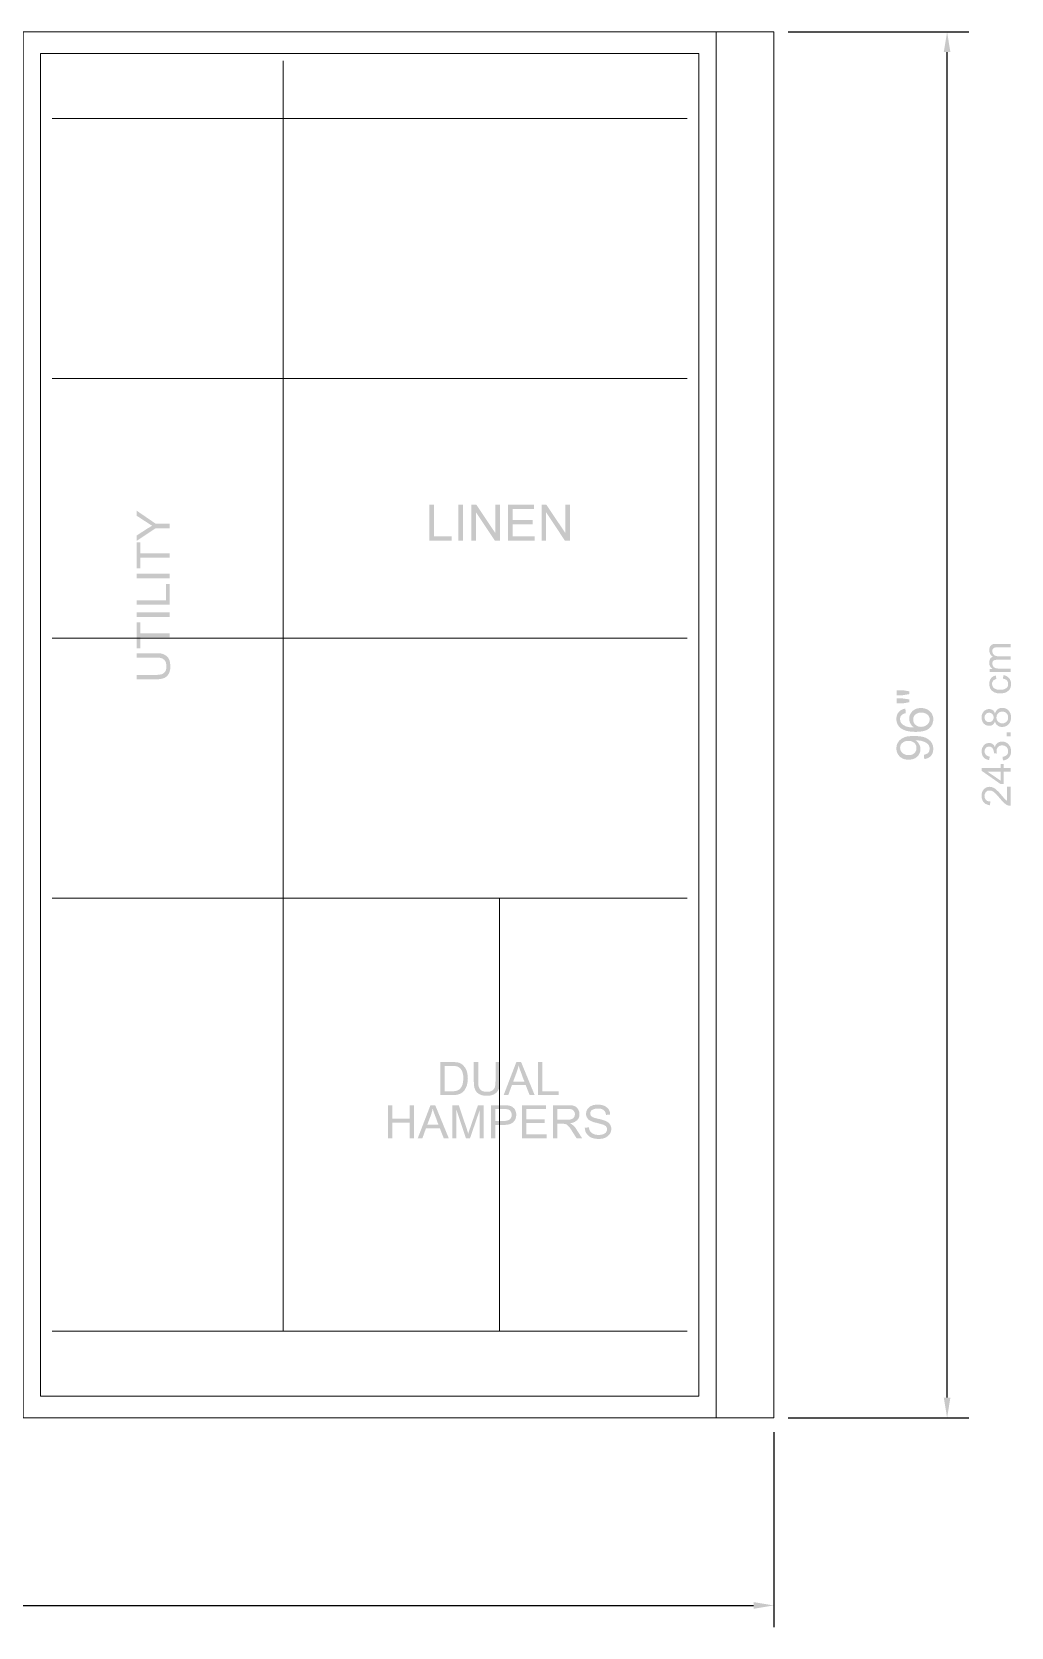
# Model space of a CAD drawing. Header units: inches. Extents: x 0 to 700, y 0 to 895.
# Drawn here: x 478.6 to 546.4, y 510.5 to 621 of the extents above; entities that cross this region are included whole.
import ezdxf

# ---------------------------------------------------------------- set-up
doc = ezdxf.new("R2010")
doc.units = ezdxf.units.IN
doc.header["$MEASUREMENT"] = 0
for name, color, linetype, lineweight in [('A-ANNO-TEXT', 7, 'Continuous', 13), ('A-DIMS-IMP', 7, 'Continuous', 13), ('A-DIMS-MET', 7, 'Continuous', 13), ('A-ELEV-LINE', 7, 'Continuous', 13), ('A-MILLWORK-STOR', 7, 'Continuous', 18)]:
    doc.layers.add(name, color=color, linetype=linetype, lineweight=lineweight)

msp = doc.modelspace()

# ---------------------------------------------------------------- hatches: boundary and pattern name
at = {"layer": 'A-ANNO-TEXT'}
h = msp.add_hatch(color=7, dxfattribs=at)
h.paths.add_polyline_path([(507.69, 585.75), (506.13, 585.75), (506.13, 588.25), (506.46, 588.25), (506.46, 586.05), (507.69, 586.05), (507.69, 585.75)])
h.paths.add_polyline_path([(508.46, 585.75), (508.13, 585.75), (508.13, 588.25), (508.46, 588.25), (508.46, 585.75)])
h.paths.add_polyline_path([(511.02, 585.75), (510.68, 585.75), (509.37, 587.71), (509.37, 587.71), (509.37, 585.75), (509.05, 585.75), (509.05, 588.25), (509.39, 588.25), (510.7, 586.29), (510.7, 586.29), (510.7, 588.25), (511.02, 588.25), (511.02, 585.75)])
h.paths.add_polyline_path([(513.44, 585.75), (511.58, 585.75), (511.58, 588.25), (513.39, 588.25), (513.39, 587.95), (511.91, 587.95), (511.91, 587.19), (513.29, 587.19), (513.29, 586.89), (511.91, 586.89), (511.91, 586.05), (513.44, 586.05), (513.44, 585.75)])
h.paths.add_polyline_path([(515.87, 585.75), (515.53, 585.75), (514.23, 587.71), (514.22, 587.71), (514.22, 585.75), (513.91, 585.75), (513.91, 588.25), (514.24, 588.25), (515.55, 586.29), (515.56, 586.29), (515.56, 588.25), (515.87, 588.25), (515.87, 585.75)])
h = msp.add_hatch(color=7, dxfattribs=at)
h.paths.add_polyline_path([(487.18, 577.96), (487.27, 577.96), (487.35, 577.96), (487.43, 577.95), (487.51, 577.95), (487.58, 577.93), (487.66, 577.91), (487.74, 577.88), (487.82, 577.84), (487.89, 577.79), (487.96, 577.73), (488.03, 577.66), (488.08, 577.57), (488.11, 577.52), (488.13, 577.47), (488.15, 577.41), (488.16, 577.35), (488.17, 577.28), (488.18, 577.21), (488.19, 577.14), (488.19, 577.06), (488.19, 576.99), (488.18, 576.92), (488.18, 576.85), (488.17, 576.79), (488.15, 576.73), (488.14, 576.67), (488.12, 576.62), (488.1, 576.57), (488.04, 576.48), (487.99, 576.41), (487.92, 576.34), (487.85, 576.29), (487.78, 576.25), (487.7, 576.22), (487.62, 576.2), (487.54, 576.18), (487.46, 576.17), (487.37, 576.16), (487.28, 576.16), (487.18, 576.16), (485.85, 576.16), (485.85, 576.46), (487.18, 576.46), (487.28, 576.46), (487.37, 576.47), (487.45, 576.48), (487.53, 576.49), (487.61, 576.51), (487.67, 576.54), (487.74, 576.59), (487.8, 576.65), (487.83, 576.68), (487.85, 576.72), (487.87, 576.76), (487.89, 576.81), (487.9, 576.86), (487.91, 576.92), (487.91, 576.98), (487.91, 577.04), (487.91, 577.1), (487.91, 577.16), (487.9, 577.22), (487.89, 577.27), (487.88, 577.32), (487.86, 577.37), (487.84, 577.41), (487.82, 577.44), (487.77, 577.5), (487.71, 577.55), (487.65, 577.59), (487.57, 577.62), (487.49, 577.64), (487.4, 577.65), (487.29, 577.66), (487.18, 577.66), (485.85, 577.66), (485.85, 577.96), (487.18, 577.96)])
h.paths.add_polyline_path([(486.12, 580.11), (486.12, 579.35), (488.15, 579.35), (488.15, 579.05), (486.12, 579.05), (486.12, 578.29), (485.85, 578.29), (485.85, 580.11), (486.12, 580.11)])
h.paths.add_polyline_path([(488.15, 580.79), (488.15, 580.48), (485.85, 580.48), (485.85, 580.79), (488.15, 580.79)])
h.paths.add_polyline_path([(488.15, 582.76), (488.15, 581.32), (485.85, 581.32), (485.85, 581.62), (487.88, 581.62), (487.88, 582.76), (488.15, 582.76)])
h.paths.add_polyline_path([(488.15, 583.47), (488.15, 583.16), (485.85, 583.16), (485.85, 583.47), (488.15, 583.47)])
h.paths.add_polyline_path([(486.12, 585.65), (486.12, 584.89), (488.15, 584.89), (488.15, 584.58), (486.12, 584.58), (486.12, 583.83), (485.85, 583.83), (485.85, 585.65), (486.12, 585.65)])
h.paths.add_polyline_path([(485.85, 587.84), (487.18, 586.93), (488.15, 586.93), (488.15, 586.62), (487.18, 586.62), (485.85, 585.74), (485.85, 586.11), (486.62, 586.61), (486.69, 586.65), (486.76, 586.69), (486.84, 586.74), (486.93, 586.79), (486.91, 586.8), (486.89, 586.82), (486.86, 586.84), (486.82, 586.86), (486.77, 586.89), (486.72, 586.92), (486.66, 586.96), (486.6, 587), (486.53, 587.05), (486.45, 587.1), (486.37, 587.15), (486.28, 587.21), (486.18, 587.27), (486.08, 587.34), (485.97, 587.41), (485.85, 587.49), (485.85, 587.84)])
h = msp.add_hatch(color=7, dxfattribs=at)
h.paths.add_polyline_path([(506.9, 549.64), (507.69, 549.64), (507.79, 549.64), (507.88, 549.64), (507.97, 549.63), (508.05, 549.62), (508.12, 549.61), (508.2, 549.59), (508.27, 549.56), (508.34, 549.52), (508.4, 549.48), (508.47, 549.42), (508.52, 549.36), (508.58, 549.29), (508.63, 549.22), (508.67, 549.14), (508.71, 549.05), (508.74, 548.96), (508.76, 548.86), (508.78, 548.75), (508.79, 548.64), (508.8, 548.51), (508.79, 548.38), (508.78, 548.26), (508.76, 548.15), (508.74, 548.04), (508.7, 547.94), (508.66, 547.85), (508.61, 547.76), (508.56, 547.67), (508.49, 547.6), (508.41, 547.53), (508.33, 547.47), (508.23, 547.43), (508.12, 547.39), (508, 547.37), (507.87, 547.35), (507.72, 547.35), (506.9, 547.35), (506.9, 549.64)])
h.paths.add_polyline_path([(507.2, 547.62), (507.69, 547.62), (507.77, 547.62), (507.84, 547.62), (507.9, 547.63), (507.96, 547.64), (508.02, 547.65), (508.08, 547.67), (508.14, 547.7), (508.2, 547.74), (508.26, 547.79), (508.31, 547.85), (508.36, 547.92), (508.4, 548.01), (508.42, 548.06), (508.44, 548.11), (508.45, 548.17), (508.46, 548.23), (508.47, 548.3), (508.48, 548.37), (508.48, 548.44), (508.48, 548.51), (508.48, 548.6), (508.48, 548.68), (508.47, 548.76), (508.45, 548.84), (508.44, 548.91), (508.41, 548.98), (508.38, 549.05), (508.34, 549.11), (508.3, 549.17), (508.25, 549.22), (508.2, 549.26), (508.15, 549.29), (508.1, 549.32), (508.05, 549.34), (507.99, 549.35), (507.94, 549.36), (507.89, 549.36), (507.83, 549.37), (507.76, 549.37), (507.68, 549.37), (507.2, 549.37), (507.2, 547.62)])
h.paths.add_polyline_path([(511.02, 548.31), (511.02, 548.23), (511.02, 548.14), (511.01, 548.06), (511, 547.99), (510.99, 547.91), (510.97, 547.83), (510.94, 547.76), (510.9, 547.68), (510.85, 547.6), (510.79, 547.53), (510.71, 547.47), (510.63, 547.41), (510.58, 547.39), (510.52, 547.37), (510.47, 547.35), (510.41, 547.33), (510.34, 547.32), (510.27, 547.31), (510.2, 547.31), (510.12, 547.31), (510.05, 547.31), (509.98, 547.31), (509.91, 547.32), (509.84, 547.33), (509.78, 547.34), (509.73, 547.36), (509.68, 547.38), (509.63, 547.4), (509.54, 547.45), (509.46, 547.51), (509.4, 547.57), (509.35, 547.64), (509.31, 547.72), (509.28, 547.8), (509.25, 547.87), (509.24, 547.95), (509.23, 548.04), (509.22, 548.12), (509.22, 548.22), (509.21, 548.31), (509.21, 549.64), (509.52, 549.64), (509.52, 548.32), (509.52, 548.22), (509.53, 548.13), (509.53, 548.04), (509.55, 547.96), (509.57, 547.89), (509.6, 547.82), (509.65, 547.76), (509.7, 547.7), (509.74, 547.67), (509.78, 547.65), (509.82, 547.63), (509.87, 547.61), (509.92, 547.6), (509.97, 547.59), (510.03, 547.58), (510.1, 547.58), (510.16, 547.58), (510.22, 547.59), (510.28, 547.59), (510.33, 547.6), (510.38, 547.62), (510.42, 547.63), (510.46, 547.65), (510.5, 547.67), (510.56, 547.72), (510.61, 547.78), (510.65, 547.85), (510.68, 547.92), (510.69, 548), (510.71, 548.1), (510.71, 548.2), (510.72, 548.32), (510.72, 549.64), (511.02, 549.64), (511.02, 548.31)])
h.paths.add_polyline_path([(513.43, 547.35), (513.08, 547.35), (512.81, 548.04), (511.85, 548.04), (511.6, 547.35), (511.28, 547.35), (512.16, 549.64), (512.49, 549.64), (513.43, 547.35)])
h.paths.add_polyline_path([(512.72, 548.29), (512.69, 548.38), (512.65, 548.46), (512.62, 548.54), (512.59, 548.62), (512.57, 548.69), (512.54, 548.76), (512.52, 548.82), (512.5, 548.87), (512.48, 548.92), (512.46, 548.97), (512.45, 549.01), (512.44, 549.04), (512.42, 549.07), (512.41, 549.1), (512.41, 549.12), (512.4, 549.13), (512.38, 549.19), (512.36, 549.25), (512.34, 549.32), (512.32, 549.4), (512.31, 549.4), (512.29, 549.29), (512.26, 549.18), (512.23, 549.08), (512.2, 548.98), (511.94, 548.29), (512.72, 548.29)])
h.paths.add_polyline_path([(515.1, 547.35), (513.66, 547.35), (513.66, 549.64), (513.97, 549.64), (513.97, 547.62), (515.1, 547.62), (515.1, 547.35)])
h = msp.add_hatch(color=7, dxfattribs=at)
h.paths.add_polyline_path([(505.07, 544.36), (504.77, 544.36), (504.77, 545.44), (503.57, 545.44), (503.57, 544.36), (503.27, 544.36), (503.27, 546.65), (503.57, 546.65), (503.57, 545.71), (504.77, 545.71), (504.77, 546.65), (505.07, 546.65), (505.07, 544.36)])
h.paths.add_polyline_path([(507.48, 544.36), (507.13, 544.36), (506.86, 545.05), (505.9, 545.05), (505.65, 544.36), (505.33, 544.36), (506.21, 546.65), (506.54, 546.65), (507.48, 544.36)])
h.paths.add_polyline_path([(506.77, 545.3), (506.74, 545.39), (506.7, 545.47), (506.67, 545.55), (506.64, 545.63), (506.62, 545.7), (506.59, 545.77), (506.57, 545.83), (506.55, 545.88), (506.53, 545.93), (506.51, 545.98), (506.5, 546.02), (506.49, 546.05), (506.47, 546.08), (506.46, 546.11), (506.46, 546.13), (506.45, 546.14), (506.43, 546.2), (506.41, 546.26), (506.39, 546.33), (506.37, 546.41), (506.36, 546.41), (506.34, 546.3), (506.31, 546.19), (506.28, 546.09), (506.25, 545.99), (505.99, 545.3), (506.77, 545.3)])
h.paths.add_polyline_path([(509.9, 544.36), (509.62, 544.36), (509.62, 546.28), (509.61, 546.28), (508.95, 544.36), (508.67, 544.36), (508.02, 546.31), (508.01, 546.31), (508.01, 544.36), (507.72, 544.36), (507.72, 546.65), (508.17, 546.65), (508.72, 545.03), (508.74, 544.96), (508.76, 544.9), (508.77, 544.85), (508.79, 544.81), (508.8, 544.77), (508.81, 544.73), (508.82, 544.71), (508.82, 544.69), (508.83, 544.69), (508.85, 544.76), (508.88, 544.84), (508.91, 544.94), (508.95, 545.05), (509.5, 546.65), (509.9, 546.65), (509.9, 544.36)])
h.paths.add_polyline_path([(510.4, 546.65), (511.27, 546.65), (511.36, 546.65), (511.46, 546.65), (511.54, 546.64), (511.62, 546.63), (511.69, 546.62), (511.76, 546.6), (511.83, 546.57), (511.89, 546.53), (511.95, 546.48), (512.01, 546.43), (512.05, 546.37), (512.09, 546.3), (512.11, 546.22), (512.14, 546.15), (512.15, 546.07), (512.15, 545.99), (512.15, 545.91), (512.14, 545.84), (512.12, 545.77), (512.1, 545.7), (512.07, 545.64), (512.04, 545.58), (511.99, 545.53), (511.95, 545.48), (511.89, 545.43), (511.83, 545.4), (511.76, 545.36), (511.68, 545.33), (511.59, 545.31), (511.5, 545.3), (511.4, 545.29), (511.29, 545.29), (510.7, 545.29), (510.7, 544.36), (510.4, 544.36), (510.4, 546.65)])
h.paths.add_polyline_path([(510.7, 545.56), (511.29, 545.56), (511.36, 545.56), (511.42, 545.57), (511.48, 545.57), (511.53, 545.59), (511.58, 545.6), (511.62, 545.62), (511.66, 545.64), (511.7, 545.67), (511.73, 545.69), (511.76, 545.72), (511.78, 545.76), (511.8, 545.8), (511.82, 545.84), (511.83, 545.88), (511.83, 545.93), (511.84, 545.98), (511.83, 546.05), (511.82, 546.11), (511.8, 546.17), (511.77, 546.22), (511.73, 546.27), (511.69, 546.31), (511.64, 546.34), (511.59, 546.36), (511.53, 546.37), (511.46, 546.38), (511.38, 546.38), (511.29, 546.38), (510.7, 546.38), (510.7, 545.56)])
h.paths.add_polyline_path([(514.26, 544.36), (512.55, 544.36), (512.55, 546.65), (514.21, 546.65), (514.21, 546.38), (512.85, 546.38), (512.85, 545.68), (514.12, 545.68), (514.12, 545.41), (512.85, 545.41), (512.85, 544.63), (514.26, 544.63), (514.26, 544.36)])
h.paths.add_polyline_path([(516.72, 544.36), (516.34, 544.36), (516.26, 544.48), (516.18, 544.6), (516.12, 544.7), (516.06, 544.79), (516.01, 544.87), (515.97, 544.93), (515.94, 544.98), (515.91, 545.02), (515.87, 545.08), (515.83, 545.14), (515.78, 545.19), (515.74, 545.23), (515.69, 545.27), (515.65, 545.31), (515.6, 545.33), (515.56, 545.35), (515.52, 545.36), (515.47, 545.36), (515.41, 545.37), (515.35, 545.37), (515, 545.37), (515, 544.36), (514.69, 544.36), (514.69, 546.65), (515.71, 546.65), (515.81, 546.65), (515.9, 546.65), (515.99, 546.64), (516.06, 546.63), (516.13, 546.61), (516.19, 546.59), (516.25, 546.56), (516.31, 546.52), (516.36, 546.47), (516.4, 546.42), (516.44, 546.36), (516.47, 546.3), (516.5, 546.23), (516.52, 546.17), (516.53, 546.1), (516.53, 546.03), (516.53, 545.96), (516.52, 545.9), (516.51, 545.84), (516.49, 545.79), (516.47, 545.74), (516.44, 545.69), (516.4, 545.65), (516.37, 545.61), (516.32, 545.57), (516.27, 545.54), (516.22, 545.5), (516.16, 545.48), (516.1, 545.45), (516.03, 545.43), (515.96, 545.42), (515.89, 545.41), (515.89, 545.4), (515.94, 545.37), (516, 545.34), (516.05, 545.29), (516.11, 545.24), (516.16, 545.19), (516.22, 545.13), (516.27, 545.06), (516.32, 544.98), (516.72, 544.36)])
h.paths.add_polyline_path([(515, 545.64), (515.65, 545.64), (515.74, 545.65), (515.83, 545.65), (515.9, 545.66), (515.96, 545.68), (516.02, 545.7), (516.07, 545.73), (516.11, 545.76), (516.15, 545.81), (516.18, 545.86), (516.2, 545.91), (516.21, 545.97), (516.22, 546.03), (516.21, 546.1), (516.19, 546.17), (516.15, 546.23), (516.1, 546.29), (516.07, 546.32), (516.04, 546.34), (516, 546.36), (515.95, 546.37), (515.9, 546.39), (515.85, 546.4), (515.79, 546.4), (515.72, 546.4), (515, 546.4), (515, 545.64)])
h.paths.add_polyline_path([(518.37, 545.98), (518.36, 546.03), (518.35, 546.08), (518.34, 546.13), (518.32, 546.17), (518.3, 546.21), (518.27, 546.25), (518.24, 546.28), (518.21, 546.31), (518.17, 546.34), (518.13, 546.36), (518.09, 546.38), (518.04, 546.39), (517.99, 546.41), (517.93, 546.41), (517.87, 546.42), (517.81, 546.42), (517.7, 546.42), (517.6, 546.4), (517.51, 546.37), (517.43, 546.33), (517.39, 546.31), (517.36, 546.28), (517.34, 546.26), (517.32, 546.23), (517.3, 546.19), (517.29, 546.16), (517.28, 546.12), (517.28, 546.08), (517.28, 546.04), (517.29, 546.01), (517.3, 545.98), (517.31, 545.95), (517.32, 545.92), (517.34, 545.9), (517.37, 545.88), (517.39, 545.86), (517.43, 545.84), (517.46, 545.82), (517.51, 545.8), (517.56, 545.78), (517.62, 545.76), (517.68, 545.75), (517.75, 545.73), (517.83, 545.71), (517.97, 545.68), (518.09, 545.65), (518.2, 545.61), (518.3, 545.58), (518.38, 545.54), (518.46, 545.5), (518.54, 545.44), (518.6, 545.38), (518.63, 545.34), (518.66, 545.3), (518.68, 545.26), (518.7, 545.21), (518.71, 545.17), (518.73, 545.12), (518.73, 545.06), (518.73, 545), (518.73, 544.93), (518.72, 544.86), (518.7, 544.8), (518.67, 544.73), (518.64, 544.67), (518.6, 544.62), (518.55, 544.56), (518.5, 544.51), (518.44, 544.47), (518.37, 544.43), (518.3, 544.39), (518.22, 544.36), (518.15, 544.34), (518.06, 544.33), (517.97, 544.32), (517.88, 544.32), (517.76, 544.32), (517.65, 544.33), (517.55, 544.35), (517.46, 544.37), (517.37, 544.4), (517.29, 544.44), (517.22, 544.48), (517.16, 544.53), (517.1, 544.59), (517.05, 544.65), (517.01, 544.71), (516.97, 544.78), (516.94, 544.85), (516.92, 544.93), (516.91, 545.01), (516.9, 545.09), (517.19, 545.12), (517.2, 545.05), (517.21, 544.99), (517.23, 544.93), (517.25, 544.88), (517.28, 544.83), (517.32, 544.79), (517.36, 544.75), (517.4, 544.72), (517.45, 544.69), (517.5, 544.66), (517.56, 544.64), (517.62, 544.62), (517.68, 544.61), (517.74, 544.6), (517.8, 544.59), (517.87, 544.59), (517.93, 544.59), (517.99, 544.6), (518.05, 544.61), (518.1, 544.62), (518.15, 544.63), (518.2, 544.65), (518.24, 544.67), (518.28, 544.7), (518.32, 544.72), (518.35, 544.75), (518.38, 544.78), (518.4, 544.82), (518.42, 544.86), (518.43, 544.9), (518.44, 544.94), (518.44, 544.98), (518.44, 545.03), (518.43, 545.07), (518.42, 545.11), (518.4, 545.14), (518.38, 545.18), (518.35, 545.21), (518.31, 545.23), (518.27, 545.26), (518.23, 545.28), (518.18, 545.3), (518.12, 545.32), (518.05, 545.34), (517.98, 545.36), (517.9, 545.38), (517.82, 545.4), (517.72, 545.43), (517.63, 545.45), (517.54, 545.47), (517.46, 545.5), (517.39, 545.53), (517.32, 545.56), (517.26, 545.59), (517.21, 545.62), (517.16, 545.66), (517.12, 545.7), (517.09, 545.74), (517.06, 545.79), (517.03, 545.84), (517.02, 545.89), (517, 545.94), (516.99, 546), (516.99, 546.06), (516.99, 546.12), (517.01, 546.19), (517.02, 546.25), (517.05, 546.31), (517.08, 546.37), (517.11, 546.42), (517.16, 546.47), (517.21, 546.51), (517.26, 546.56), (517.33, 546.59), (517.39, 546.62), (517.46, 546.65), (517.54, 546.67), (517.62, 546.68), (517.71, 546.69), (517.8, 546.69), (517.89, 546.69), (517.98, 546.68), (518.06, 546.67), (518.14, 546.65), (518.22, 546.62), (518.29, 546.59), (518.35, 546.56), (518.41, 546.51), (518.47, 546.47), (518.52, 546.42), (518.56, 546.36), (518.59, 546.3), (518.62, 546.23), (518.64, 546.16), (518.65, 546.08), (518.66, 546), (518.37, 545.98)])
at = {"layer": 'A-DIMS-IMP'}
h = msp.add_hatch(color=7, dxfattribs=at)
h.paths.add_polyline_path([(540.42, 570.63), (540.39, 570.92), (540.44, 570.93), (540.49, 570.95), (540.53, 570.96), (540.57, 570.98), (540.61, 571), (540.64, 571.02), (540.67, 571.04), (540.7, 571.07), (540.74, 571.12), (540.77, 571.19), (540.78, 571.26), (540.79, 571.34), (540.79, 571.41), (540.77, 571.47), (540.75, 571.53), (540.73, 571.59), (540.69, 571.64), (540.65, 571.68), (540.6, 571.72), (540.55, 571.76), (540.49, 571.79), (540.43, 571.82), (540.35, 571.85), (540.26, 571.88), (540.17, 571.9), (540.07, 571.91), (539.98, 571.92), (539.88, 571.92), (539.87, 571.92), (539.86, 571.92), (539.84, 571.92), (539.82, 571.92), (539.89, 571.87), (539.96, 571.81), (540.01, 571.74), (540.06, 571.67), (540.1, 571.59), (540.13, 571.5), (540.15, 571.41), (540.15, 571.32), (540.15, 571.25), (540.14, 571.17), (540.12, 571.1), (540.1, 571.04), (540.06, 570.97), (540.03, 570.91), (539.98, 570.85), (539.93, 570.8), (539.87, 570.75), (539.81, 570.7), (539.74, 570.67), (539.67, 570.64), (539.59, 570.61), (539.51, 570.6), (539.42, 570.59), (539.33, 570.58), (539.24, 570.59), (539.15, 570.6), (539.07, 570.61), (538.99, 570.64), (538.92, 570.67), (538.85, 570.71), (538.78, 570.75), (538.72, 570.81), (538.67, 570.86), (538.62, 570.93), (538.58, 570.99), (538.55, 571.06), (538.52, 571.13), (538.5, 571.21), (538.49, 571.29), (538.49, 571.37), (538.49, 571.43), (538.5, 571.49), (538.51, 571.55), (538.52, 571.6), (538.54, 571.66), (538.56, 571.71), (538.59, 571.76), (538.62, 571.81), (538.66, 571.86), (538.69, 571.91), (538.74, 571.95), (538.78, 571.99), (538.83, 572.03), (538.88, 572.06), (538.94, 572.09), (539, 572.12), (539.06, 572.15), (539.13, 572.17), (539.21, 572.19), (539.29, 572.2), (539.38, 572.21), (539.48, 572.22), (539.59, 572.22), (539.7, 572.23), (539.82, 572.22), (539.93, 572.22), (540.03, 572.21), (540.13, 572.2), (540.22, 572.19), (540.31, 572.17), (540.39, 572.15), (540.46, 572.12), (540.53, 572.1), (540.6, 572.06), (540.66, 572.03), (540.71, 571.99), (540.76, 571.95), (540.81, 571.91), (540.86, 571.86), (540.89, 571.81), (540.93, 571.76), (540.96, 571.71), (540.98, 571.65), (541.01, 571.59), (541.02, 571.53), (541.03, 571.47), (541.04, 571.4), (541.04, 571.33), (541.04, 571.26), (541.03, 571.19), (541.02, 571.13), (541, 571.06), (540.98, 571.01), (540.95, 570.95), (540.92, 570.9), (540.88, 570.85), (540.84, 570.81), (540.79, 570.77), (540.74, 570.73), (540.68, 570.7), (540.62, 570.68), (540.56, 570.66), (540.49, 570.64), (540.42, 570.63)])
h.paths.add_polyline_path([(539.32, 571.89), (539.25, 571.88), (539.19, 571.88), (539.14, 571.87), (539.08, 571.85), (539.03, 571.83), (538.98, 571.81), (538.94, 571.78), (538.9, 571.74), (538.86, 571.71), (538.83, 571.67), (538.8, 571.63), (538.78, 571.59), (538.77, 571.55), (538.75, 571.5), (538.75, 571.45), (538.74, 571.41), (538.75, 571.36), (538.75, 571.31), (538.77, 571.26), (538.79, 571.21), (538.81, 571.17), (538.84, 571.13), (538.87, 571.09), (538.91, 571.05), (538.95, 571.01), (539, 570.98), (539.05, 570.96), (539.1, 570.94), (539.16, 570.92), (539.22, 570.91), (539.28, 570.9), (539.34, 570.9), (539.4, 570.9), (539.46, 570.91), (539.51, 570.92), (539.56, 570.93), (539.61, 570.95), (539.65, 570.98), (539.69, 571.01), (539.73, 571.04), (539.77, 571.08), (539.8, 571.12), (539.82, 571.16), (539.84, 571.2), (539.86, 571.25), (539.87, 571.3), (539.88, 571.35), (539.88, 571.4), (539.88, 571.45), (539.87, 571.5), (539.86, 571.55), (539.84, 571.59), (539.82, 571.63), (539.8, 571.67), (539.77, 571.71), (539.73, 571.75), (539.69, 571.78), (539.65, 571.81), (539.6, 571.83), (539.55, 571.85), (539.5, 571.87), (539.44, 571.88), (539.38, 571.88), (539.32, 571.89)])
h.paths.add_polyline_path([(539.11, 574.12), (539.14, 573.81), (539.05, 573.79), (538.98, 573.76), (538.92, 573.73), (538.87, 573.7), (538.84, 573.66), (538.82, 573.63), (538.79, 573.6), (538.77, 573.56), (538.76, 573.52), (538.75, 573.48), (538.74, 573.43), (538.74, 573.39), (538.75, 573.32), (538.76, 573.25), (538.79, 573.19), (538.82, 573.13), (538.88, 573.06), (538.95, 573), (539.04, 572.95), (539.13, 572.9), (539.19, 572.88), (539.24, 572.87), (539.31, 572.85), (539.38, 572.84), (539.45, 572.83), (539.53, 572.82), (539.62, 572.82), (539.71, 572.82), (539.63, 572.88), (539.56, 572.94), (539.51, 573.01), (539.46, 573.09), (539.42, 573.17), (539.4, 573.25), (539.38, 573.34), (539.38, 573.42), (539.38, 573.5), (539.39, 573.57), (539.41, 573.64), (539.43, 573.71), (539.47, 573.77), (539.51, 573.83), (539.55, 573.89), (539.6, 573.95), (539.66, 574), (539.73, 574.04), (539.79, 574.08), (539.86, 574.11), (539.94, 574.13), (540.02, 574.15), (540.1, 574.16), (540.19, 574.16), (540.3, 574.16), (540.42, 574.14), (540.52, 574.11), (540.63, 574.06), (540.72, 574.01), (540.8, 573.94), (540.88, 573.87), (540.94, 573.78), (540.98, 573.69), (541.02, 573.59), (541.04, 573.49), (541.04, 573.38), (541.04, 573.29), (541.02, 573.2), (541, 573.11), (540.97, 573.03), (540.93, 572.96), (540.88, 572.88), (540.83, 572.82), (540.76, 572.75), (540.68, 572.7), (540.6, 572.65), (540.5, 572.61), (540.39, 572.57), (540.26, 572.55), (540.13, 572.53), (539.99, 572.52), (539.83, 572.51), (539.66, 572.52), (539.49, 572.53), (539.34, 572.55), (539.2, 572.58), (539.08, 572.62), (538.97, 572.66), (538.86, 572.72), (538.78, 572.78), (538.71, 572.84), (538.65, 572.91), (538.6, 572.98), (538.56, 573.05), (538.53, 573.13), (538.51, 573.22), (538.49, 573.31), (538.49, 573.41), (538.49, 573.48), (538.5, 573.55), (538.51, 573.61), (538.53, 573.68), (538.55, 573.74), (538.58, 573.79), (538.62, 573.84), (538.66, 573.89), (538.7, 573.94), (538.75, 573.98), (538.8, 574.01), (538.85, 574.04), (538.91, 574.07), (538.97, 574.09), (539.04, 574.11), (539.11, 574.12)])
h.paths.add_polyline_path([(540.19, 572.86), (540.27, 572.87), (540.35, 572.88), (540.42, 572.9), (540.49, 572.93), (540.56, 572.97), (540.62, 573.01), (540.67, 573.06), (540.71, 573.12), (540.75, 573.18), (540.77, 573.24), (540.79, 573.31), (540.79, 573.37), (540.79, 573.42), (540.78, 573.47), (540.77, 573.51), (540.75, 573.56), (540.73, 573.6), (540.7, 573.64), (540.67, 573.67), (540.63, 573.71), (540.59, 573.74), (540.55, 573.77), (540.5, 573.79), (540.45, 573.81), (540.39, 573.83), (540.33, 573.84), (540.27, 573.85), (540.21, 573.85), (540.14, 573.85), (540.08, 573.84), (540.03, 573.83), (539.98, 573.81), (539.93, 573.79), (539.88, 573.77), (539.84, 573.74), (539.8, 573.71), (539.76, 573.67), (539.73, 573.64), (539.71, 573.6), (539.69, 573.55), (539.67, 573.51), (539.66, 573.46), (539.65, 573.41), (539.65, 573.36), (539.65, 573.31), (539.66, 573.26), (539.67, 573.22), (539.69, 573.17), (539.71, 573.13), (539.73, 573.09), (539.76, 573.05), (539.8, 573.01), (539.84, 572.98), (539.88, 572.95), (539.92, 572.92), (539.97, 572.9), (540.02, 572.88), (540.07, 572.87), (540.13, 572.87), (540.19, 572.86)])
h.paths.add_polyline_path([(539.39, 574.57), (538.91, 574.48), (538.5, 574.48), (538.5, 574.83), (538.91, 574.83), (539.39, 574.76), (539.39, 574.57)])
h.paths.add_polyline_path([(539.39, 575.13), (538.91, 575.05), (538.5, 575.05), (538.5, 575.4), (538.91, 575.4), (539.39, 575.32), (539.39, 575.13)])
at = {"layer": 'A-DIMS-MET'}
h = msp.add_hatch(color=7, dxfattribs=at)
h.paths.add_polyline_path([(546.4, 568.71), (546.4, 567.39), (546.32, 567.39), (546.23, 567.42), (546.14, 567.45), (546.06, 567.5), (546.01, 567.54), (545.97, 567.58), (545.92, 567.62), (545.86, 567.67), (545.81, 567.73), (545.75, 567.8), (545.69, 567.87), (545.62, 567.95), (545.54, 568.04), (545.46, 568.13), (545.38, 568.22), (545.29, 568.3), (545.25, 568.34), (545.2, 568.37), (545.16, 568.39), (545.12, 568.42), (545.07, 568.43), (545.03, 568.44), (544.99, 568.45), (544.94, 568.45), (544.87, 568.45), (544.8, 568.43), (544.74, 568.39), (544.69, 568.35), (544.65, 568.29), (544.62, 568.23), (544.6, 568.15), (544.59, 568.08), (544.6, 568), (544.62, 567.92), (544.65, 567.86), (544.69, 567.8), (544.72, 567.77), (544.75, 567.75), (544.78, 567.73), (544.82, 567.72), (544.86, 567.7), (544.9, 567.69), (544.95, 567.69), (545, 567.69), (544.97, 567.43), (544.9, 567.44), (544.84, 567.46), (544.78, 567.47), (544.72, 567.5), (544.67, 567.52), (544.62, 567.55), (544.58, 567.59), (544.54, 567.63), (544.5, 567.68), (544.47, 567.73), (544.45, 567.78), (544.43, 567.83), (544.41, 567.89), (544.4, 567.95), (544.39, 568.02), (544.39, 568.08), (544.39, 568.15), (544.4, 568.22), (544.41, 568.28), (544.43, 568.34), (544.45, 568.4), (544.48, 568.45), (544.52, 568.5), (544.55, 568.54), (544.6, 568.58), (544.64, 568.61), (544.69, 568.64), (544.73, 568.66), (544.78, 568.68), (544.84, 568.7), (544.89, 568.7), (544.95, 568.71), (545, 568.7), (545.04, 568.7), (545.09, 568.69), (545.14, 568.67), (545.19, 568.65), (545.24, 568.63), (545.29, 568.6), (545.34, 568.57), (545.39, 568.53), (545.44, 568.48), (545.5, 568.42), (545.57, 568.36), (545.63, 568.29), (545.71, 568.2), (545.78, 568.11), (545.86, 568.02), (545.91, 567.96), (545.95, 567.92), (545.99, 567.87), (546.03, 567.83), (546.06, 567.8), (546.1, 567.77), (546.13, 567.75), (546.16, 567.73), (546.16, 568.71), (546.4, 568.71)])
h.paths.add_polyline_path([(545.92, 570.28), (545.92, 570.01), (546.4, 570.01), (546.4, 569.76), (545.92, 569.76), (545.92, 568.9), (545.7, 568.9), (544.4, 569.81), (544.4, 570.01), (545.7, 570.01), (545.7, 570.28), (545.92, 570.28)])
h.paths.add_polyline_path([(545.7, 569.76), (544.79, 569.76), (544.79, 569.76), (545.7, 569.14), (545.7, 569.76)])
h.paths.add_polyline_path([(545.32, 571.47), (545.33, 571.51), (545.34, 571.55), (545.36, 571.59), (545.38, 571.63), (545.4, 571.66), (545.43, 571.69), (545.46, 571.72), (545.5, 571.75), (545.57, 571.79), (545.65, 571.82), (545.73, 571.84), (545.81, 571.84), (545.88, 571.84), (545.94, 571.83), (546, 571.81), (546.06, 571.79), (546.11, 571.76), (546.17, 571.73), (546.21, 571.69), (546.26, 571.64), (546.3, 571.59), (546.34, 571.54), (546.37, 571.48), (546.39, 571.43), (546.41, 571.36), (546.42, 571.3), (546.43, 571.24), (546.43, 571.17), (546.43, 571.1), (546.42, 571.04), (546.41, 570.98), (546.4, 570.93), (546.37, 570.87), (546.35, 570.82), (546.32, 570.78), (546.28, 570.73), (546.24, 570.69), (546.2, 570.65), (546.15, 570.62), (546.1, 570.6), (546.05, 570.57), (545.99, 570.55), (545.93, 570.54), (545.87, 570.53), (545.84, 570.78), (545.93, 570.8), (546.01, 570.83), (546.08, 570.87), (546.13, 570.91), (546.18, 570.96), (546.21, 571.02), (546.23, 571.09), (546.23, 571.17), (546.23, 571.21), (546.22, 571.25), (546.22, 571.29), (546.2, 571.33), (546.19, 571.36), (546.16, 571.4), (546.14, 571.43), (546.11, 571.46), (546.08, 571.49), (546.05, 571.51), (546.01, 571.53), (545.98, 571.55), (545.94, 571.56), (545.9, 571.57), (545.86, 571.58), (545.82, 571.58), (545.74, 571.57), (545.66, 571.55), (545.6, 571.52), (545.54, 571.47), (545.51, 571.44), (545.49, 571.41), (545.47, 571.38), (545.45, 571.34), (545.44, 571.31), (545.43, 571.27), (545.43, 571.23), (545.43, 571.19), (545.43, 571.15), (545.43, 571.11), (545.44, 571.06), (545.45, 571.01), (545.24, 571.04), (545.24, 571.09), (545.24, 571.13), (545.23, 571.17), (545.23, 571.2), (545.22, 571.23), (545.21, 571.26), (545.2, 571.29), (545.18, 571.33), (545.16, 571.36), (545.14, 571.39), (545.11, 571.42), (545.08, 571.44), (545.04, 571.46), (545, 571.48), (544.95, 571.49), (544.9, 571.49), (544.83, 571.48), (544.77, 571.47), (544.72, 571.43), (544.67, 571.39), (544.64, 571.34), (544.61, 571.28), (544.6, 571.23), (544.59, 571.16), (544.6, 571.09), (544.62, 571.03), (544.65, 570.97), (544.69, 570.92), (544.74, 570.88), (544.8, 570.84), (544.87, 570.82), (544.96, 570.8), (544.91, 570.56), (544.85, 570.57), (544.79, 570.59), (544.73, 570.61), (544.68, 570.63), (544.64, 570.66), (544.59, 570.69), (544.55, 570.73), (544.52, 570.77), (544.49, 570.81), (544.46, 570.85), (544.44, 570.9), (544.42, 570.95), (544.41, 571), (544.4, 571.05), (544.39, 571.1), (544.39, 571.16), (544.39, 571.22), (544.4, 571.28), (544.41, 571.33), (544.43, 571.39), (544.45, 571.44), (544.48, 571.48), (544.51, 571.53), (544.54, 571.57), (544.58, 571.61), (544.62, 571.65), (544.66, 571.68), (544.71, 571.7), (544.76, 571.72), (544.81, 571.73), (544.86, 571.74), (544.91, 571.74), (544.98, 571.74), (545.04, 571.72), (545.1, 571.7), (545.15, 571.67), (545.2, 571.63), (545.24, 571.59), (545.28, 571.53), (545.31, 571.47), (545.32, 571.47)])
h.paths.add_polyline_path([(546.4, 572.49), (546.4, 572.21), (546.12, 572.21), (546.12, 572.49), (546.4, 572.49)])
h.paths.add_polyline_path([(545.32, 573.8), (545.35, 573.88), (545.4, 573.96), (545.45, 574.03), (545.51, 574.08), (545.57, 574.12), (545.65, 574.15), (545.74, 574.17), (545.83, 574.17), (545.89, 574.17), (545.95, 574.16), (546.01, 574.15), (546.07, 574.13), (546.12, 574.1), (546.17, 574.07), (546.22, 574.03), (546.26, 573.99), (546.3, 573.94), (546.34, 573.89), (546.37, 573.83), (546.39, 573.78), (546.41, 573.72), (546.42, 573.65), (546.43, 573.58), (546.43, 573.51), (546.43, 573.44), (546.42, 573.38), (546.41, 573.31), (546.39, 573.25), (546.37, 573.19), (546.34, 573.14), (546.3, 573.09), (546.26, 573.04), (546.21, 573), (546.17, 572.96), (546.12, 572.93), (546.06, 572.9), (546.01, 572.88), (545.95, 572.87), (545.89, 572.86), (545.82, 572.86), (545.73, 572.86), (545.64, 572.88), (545.56, 572.91), (545.49, 572.96), (545.46, 572.99), (545.43, 573.01), (545.4, 573.05), (545.38, 573.08), (545.36, 573.12), (545.34, 573.15), (545.33, 573.19), (545.32, 573.24), (545.31, 573.24), (545.29, 573.17), (545.25, 573.1), (545.21, 573.05), (545.17, 573.01), (545.11, 572.98), (545.05, 572.95), (544.98, 572.94), (544.91, 572.94), (544.85, 572.94), (544.8, 572.95), (544.75, 572.96), (544.7, 572.98), (544.66, 573), (544.62, 573.02), (544.58, 573.06), (544.54, 573.09), (544.5, 573.14), (544.47, 573.18), (544.45, 573.23), (544.43, 573.28), (544.41, 573.33), (544.4, 573.39), (544.39, 573.45), (544.39, 573.51), (544.39, 573.57), (544.4, 573.63), (544.41, 573.69), (544.43, 573.74), (544.45, 573.8), (544.48, 573.84), (544.51, 573.89), (544.54, 573.93), (544.58, 573.97), (544.62, 574), (544.67, 574.03), (544.71, 574.05), (544.76, 574.07), (544.81, 574.08), (544.86, 574.09), (544.91, 574.09), (544.98, 574.09), (545.05, 574.07), (545.11, 574.05), (545.16, 574.02), (545.21, 573.98), (545.25, 573.93), (545.28, 573.87), (545.31, 573.8), (545.32, 573.8)])
h.paths.add_polyline_path([(545.22, 573.51), (545.22, 573.58), (545.2, 573.64), (545.17, 573.7), (545.13, 573.75), (545.09, 573.79), (545.03, 573.82), (544.98, 573.83), (544.91, 573.84), (544.85, 573.83), (544.79, 573.82), (544.73, 573.79), (544.69, 573.74), (544.64, 573.69), (544.62, 573.64), (544.6, 573.58), (544.59, 573.51), (544.6, 573.44), (544.62, 573.38), (544.64, 573.33), (544.68, 573.28), (544.73, 573.24), (544.78, 573.21), (544.84, 573.19), (544.9, 573.19), (544.97, 573.19), (545.03, 573.21), (545.09, 573.24), (545.13, 573.28), (545.17, 573.33), (545.2, 573.39), (545.22, 573.45), (545.22, 573.51)])
h.paths.add_polyline_path([(546.23, 573.51), (546.23, 573.6), (546.2, 573.67), (546.17, 573.74), (546.12, 573.8), (546.09, 573.83), (546.06, 573.85), (546.03, 573.87), (545.99, 573.89), (545.95, 573.9), (545.91, 573.91), (545.87, 573.92), (545.83, 573.92), (545.79, 573.92), (545.74, 573.91), (545.7, 573.9), (545.67, 573.89), (545.63, 573.87), (545.6, 573.85), (545.57, 573.83), (545.54, 573.8), (545.49, 573.74), (545.45, 573.67), (545.43, 573.59), (545.42, 573.51), (545.42, 573.47), (545.43, 573.42), (545.44, 573.38), (545.45, 573.35), (545.47, 573.31), (545.49, 573.28), (545.51, 573.25), (545.54, 573.22), (545.6, 573.17), (545.67, 573.13), (545.74, 573.11), (545.82, 573.11), (545.87, 573.11), (545.91, 573.11), (545.95, 573.12), (545.98, 573.14), (546.02, 573.15), (546.05, 573.17), (546.08, 573.19), (546.11, 573.22), (546.14, 573.25), (546.17, 573.28), (546.19, 573.32), (546.2, 573.35), (546.22, 573.39), (546.22, 573.43), (546.23, 573.47), (546.23, 573.51)])
h.paths.add_polyline_path([(545.9, 576.44), (545.97, 576.43), (546.03, 576.41), (546.09, 576.39), (546.14, 576.36), (546.19, 576.33), (546.23, 576.3), (546.27, 576.26), (546.31, 576.22), (546.34, 576.18), (546.36, 576.13), (546.38, 576.09), (546.4, 576.04), (546.42, 575.99), (546.43, 575.94), (546.43, 575.89), (546.43, 575.84), (546.43, 575.76), (546.42, 575.69), (546.41, 575.62), (546.38, 575.56), (546.35, 575.5), (546.32, 575.44), (546.28, 575.39), (546.23, 575.35), (546.17, 575.31), (546.12, 575.27), (546.05, 575.24), (545.99, 575.22), (545.92, 575.2), (545.84, 575.19), (545.76, 575.18), (545.68, 575.18), (545.61, 575.18), (545.55, 575.18), (545.48, 575.19), (545.43, 575.2), (545.37, 575.22), (545.32, 575.23), (545.27, 575.25), (545.23, 575.28), (545.15, 575.33), (545.08, 575.39), (545.03, 575.45), (544.99, 575.52), (544.96, 575.6), (544.94, 575.68), (544.92, 575.76), (544.92, 575.84), (544.92, 575.89), (544.93, 575.94), (544.94, 575.99), (544.95, 576.04), (544.97, 576.09), (544.99, 576.14), (545.01, 576.18), (545.04, 576.22), (545.07, 576.26), (545.1, 576.29), (545.14, 576.32), (545.18, 576.35), (545.22, 576.37), (545.27, 576.39), (545.32, 576.4), (545.38, 576.41), (545.41, 576.18), (545.35, 576.16), (545.29, 576.13), (545.24, 576.1), (545.19, 576.06), (545.16, 576.01), (545.14, 575.96), (545.12, 575.91), (545.12, 575.85), (545.12, 575.8), (545.13, 575.75), (545.14, 575.71), (545.16, 575.67), (545.18, 575.63), (545.2, 575.59), (545.23, 575.56), (545.27, 575.53), (545.3, 575.51), (545.35, 575.49), (545.39, 575.47), (545.44, 575.45), (545.49, 575.44), (545.55, 575.44), (545.61, 575.43), (545.67, 575.43), (545.74, 575.43), (545.8, 575.43), (545.86, 575.44), (545.91, 575.45), (545.96, 575.47), (546.01, 575.49), (546.05, 575.51), (546.09, 575.53), (546.12, 575.56), (546.15, 575.59), (546.18, 575.62), (546.2, 575.66), (546.21, 575.7), (546.22, 575.74), (546.23, 575.79), (546.23, 575.83), (546.23, 575.91), (546.21, 575.97), (546.18, 576.03), (546.14, 576.08), (546.09, 576.12), (546.03, 576.16), (545.95, 576.18), (545.87, 576.2), (545.9, 576.44)])
h.paths.add_polyline_path([(546.4, 578.61), (546.4, 578.37), (545.49, 578.37), (545.44, 578.37), (545.39, 578.36), (545.35, 578.36), (545.31, 578.35), (545.28, 578.35), (545.25, 578.33), (545.22, 578.31), (545.19, 578.28), (545.16, 578.25), (545.15, 578.21), (545.13, 578.16), (545.13, 578.11), (545.14, 578.04), (545.16, 577.97), (545.19, 577.91), (545.23, 577.86), (545.26, 577.83), (545.29, 577.81), (545.33, 577.79), (545.36, 577.78), (545.41, 577.77), (545.45, 577.76), (545.5, 577.75), (545.56, 577.75), (546.4, 577.75), (546.4, 577.51), (545.46, 577.51), (545.41, 577.51), (545.37, 577.5), (545.33, 577.5), (545.3, 577.49), (545.27, 577.48), (545.24, 577.47), (545.22, 577.46), (545.2, 577.44), (545.17, 577.4), (545.15, 577.36), (545.14, 577.31), (545.13, 577.25), (545.14, 577.18), (545.16, 577.11), (545.19, 577.05), (545.24, 576.99), (545.27, 576.97), (545.31, 576.95), (545.35, 576.93), (545.4, 576.92), (545.45, 576.91), (545.51, 576.9), (545.58, 576.89), (545.65, 576.89), (546.4, 576.89), (546.4, 576.65), (544.95, 576.65), (544.95, 576.87), (545.15, 576.87), (545.15, 576.87), (545.1, 576.91), (545.05, 576.96), (545.01, 577), (544.98, 577.05), (544.95, 577.11), (544.93, 577.17), (544.92, 577.24), (544.92, 577.31), (544.92, 577.38), (544.94, 577.45), (544.96, 577.51), (544.98, 577.57), (545.02, 577.62), (545.06, 577.66), (545.11, 577.69), (545.17, 577.72), (545.11, 577.76), (545.06, 577.81), (545.02, 577.86), (544.98, 577.91), (544.96, 577.97), (544.94, 578.03), (544.92, 578.09), (544.92, 578.16), (544.92, 578.22), (544.93, 578.27), (544.94, 578.32), (544.95, 578.36), (544.97, 578.4), (544.99, 578.44), (545.01, 578.47), (545.04, 578.5), (545.07, 578.53), (545.11, 578.55), (545.15, 578.57), (545.19, 578.59), (545.24, 578.6), (545.29, 578.61), (545.35, 578.61), (545.41, 578.61), (546.4, 578.61)])

# ---------------------------------------------------------------- linework, layer by layer
at = {"color": 7}
for p, q in [((531, 621), (543.5, 621)), ((542, 526.4), (542, 619.6)), ((531, 525), (543.5, 525)), ((530, 524), (530, 510.5)), ((331.4, 512), (528.6, 512))]:
    msp.add_line(p, q, dxfattribs=at)
at = {"color": 0, "linetype": 'ByBlock'}
for points in [[(541.77, 619.6), (542, 621), (542.23, 619.6)], [(542.23, 526.4), (542, 525), (541.77, 526.4)], [(528.6, 512.23), (530, 512), (528.6, 511.77)]]:
    msp.add_solid(points, dxfattribs=at)
at = {"layer": 'A-ELEV-LINE'}
for p, q in [((330, 621), (530, 621)), ((330, 525), (530, 525))]:
    msp.add_line(p, q, dxfattribs=at)
msp.add_lwpolyline([(330, 525), (530, 525), (530, 621), (330, 621)], close=True, dxfattribs=at)
at = {"layer": 'A-MILLWORK-STOR'}
for p, q in [((496, 531), (496, 619)), ((480, 615), (524, 615)), ((480, 597), (524, 597)), ((480, 579), (524, 579)), ((480, 561), (524, 561)), ((511, 531), (511, 561)), ((480, 531), (524, 531))]:
    msp.add_line(p, q, dxfattribs=at)
for points in [[(478, 525), (526, 525), (526, 621), (478, 621)], [(479.2, 526.5), (524.8, 526.5), (524.8, 619.5), (479.2, 619.5)]]:
    msp.add_lwpolyline(points, close=True, dxfattribs=at)
at = {"layer": 'Defpoints'}
for p in [(526, 621), (530, 621), (530, 525), (530, 525), (542, 525)]:
    msp.add_point(p, dxfattribs=at)

doc.saveas('drawing.dxf')
